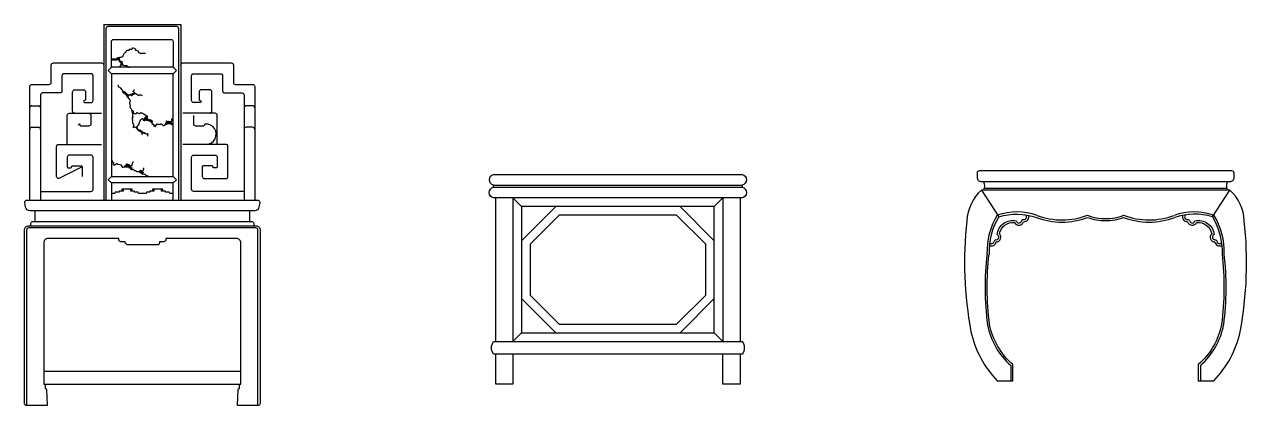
# Model space of a CAD drawing. Header units: inches. Extents: x 10 to 52.5, y 12.2 to 37.
# Drawn here: x 15.985 to 18.837, y 23.972 to 24.862 of the extents above; entities that cross this region are included whole.
import ezdxf

# ---------------------------------------------------------------- set-up
doc = ezdxf.new("R2010")
doc.units = ezdxf.units.IN
doc.header["$MEASUREMENT"] = 0
doc.layers.add('02', color=2, linetype='Continuous')
doc.layers.add('4', color=4, linetype='Continuous')

msp = doc.modelspace()

# ---------------------------------------------------------------- linework, layer by layer
at = {"layer": '02'}
for p, q in [((16.2029, 24.7847), (16.2145, 24.7873)), ((16.2064, 24.7855), (16.2109, 24.7864)), ((16.2091, 24.786), (16.2091, 24.7851)), ((16.2145, 24.7873), (16.2149, 24.7873)), ((16.2149, 24.7877), (16.2154, 24.7886)), ((16.2149, 24.7873), (16.2149, 24.7877)), ((16.2154, 24.7886), (16.2159, 24.7913)), ((16.2159, 24.7913), (16.2163, 24.7913)), ((16.2163, 24.7926), (16.2168, 24.7931)), ((16.2163, 24.7913), (16.2163, 24.7926)), ((16.2168, 24.7931), (16.2168, 24.7935)), ((16.2168, 24.7935), (16.2172, 24.7935)), ((16.2172, 24.7935), (16.2172, 24.7939)), ((16.2172, 24.7939), (16.2177, 24.7939)), ((16.2177, 24.7939), (16.2177, 24.7944)), ((16.2186, 24.7948), (16.219, 24.7953)), ((16.219, 24.7957), (16.2195, 24.7962)), ((16.219, 24.7953), (16.219, 24.7957)), ((16.2195, 24.7962), (16.2199, 24.7966)), ((16.2199, 24.7966), (16.2199, 24.797)), ((16.2208, 24.797), (16.2213, 24.7975)), ((16.2213, 24.7975), (16.2217, 24.7975)), ((16.2217, 24.7979), (16.2222, 24.7988)), ((16.2222, 24.7988), (16.2222, 24.8001)), ((16.2222, 24.8001), (16.2226, 24.8001)), ((16.2226, 24.8001), (16.2231, 24.8006)), ((16.2231, 24.8006), (16.224, 24.8015)), ((16.224, 24.8015), (16.2249, 24.8024)), ((16.2249, 24.8024), (16.2289, 24.8023)), ((16.2289, 24.8023), (16.2302, 24.8041)), ((16.2289, 24.8041), (16.2316, 24.8041)), ((16.2293, 24.8028), (16.2298, 24.8028)), ((16.2298, 24.8028), (16.2298, 24.8037)), ((16.2302, 24.8041), (16.2307, 24.8041)), ((16.2316, 24.8041), (16.2351, 24.8045)), ((16.2351, 24.8045), (16.236, 24.8054)), ((16.236, 24.8054), (16.2365, 24.8058)), ((16.2365, 24.8058), (16.2369, 24.8067)), ((16.2369, 24.8072), (16.2374, 24.8076)), ((16.2369, 24.8067), (16.2369, 24.8072)), ((16.2374, 24.8076), (16.2378, 24.8076)), ((16.2378, 24.8076), (16.2387, 24.8072)), ((16.2387, 24.8072), (16.2423, 24.8062)), ((16.2423, 24.8062), (16.2432, 24.8053)), ((16.2432, 24.8053), (16.2436, 24.8049)), ((16.2436, 24.8049), (16.2436, 24.8045)), ((16.2436, 24.8045), (16.2441, 24.804)), ((16.2436, 24.8013), (16.2436, 24.8018)), ((16.2436, 24.8018), (16.244, 24.8018)), ((16.2445, 24.8013), (16.2436, 24.8013)), ((16.244, 24.8018), (16.2467, 24.8013)), ((16.2441, 24.804), (16.2441, 24.8031)), ((16.2441, 24.8031), (16.2445, 24.8022)), ((16.2445, 24.8022), (16.2445, 24.8013)), ((16.2467, 24.8013), (16.2494, 24.8008)), ((16.2494, 24.8004), (16.2503, 24.8004)), ((16.2503, 24.8004), (16.2503, 24.7999)), ((16.2503, 24.7999), (16.2512, 24.7973)), ((16.2512, 24.7973), (16.252, 24.7964)), ((16.252, 24.7964), (16.2529, 24.7959)), ((16.2529, 24.7959), (16.2538, 24.7955)), ((16.2538, 24.7955), (16.2574, 24.795)), ((16.2574, 24.795), (16.2672, 24.7949)), ((16.1877, 24.7803), (16.1881, 24.7812)), ((16.1881, 24.7812), (16.189, 24.7817)), ((16.1886, 24.7803), (16.1895, 24.7803)), ((16.189, 24.7817), (16.1895, 24.7821)), ((16.1895, 24.7821), (16.1997, 24.782)), ((16.1895, 24.7803), (16.1903, 24.7799)), ((16.1903, 24.7799), (16.1912, 24.7794)), ((16.1912, 24.7794), (16.2002, 24.7793)), ((16.1997, 24.782), (16.2002, 24.7829)), ((16.2002, 24.7829), (16.2011, 24.7838)), ((16.2002, 24.7793), (16.2002, 24.782)), ((16.2002, 24.782), (16.2006, 24.782)), ((16.2006, 24.782), (16.2011, 24.7811)), ((16.2011, 24.7838), (16.202, 24.7842)), ((16.2011, 24.7811), (16.202, 24.7807)), ((16.202, 24.7842), (16.2029, 24.7847)), ((16.202, 24.7807), (16.2024, 24.7807)), ((16.2024, 24.7807), (16.2024, 24.7811)), ((16.2024, 24.7811), (16.2033, 24.7811)), ((16.2033, 24.7811), (16.2037, 24.7807)), ((16.2037, 24.7807), (16.2042, 24.7798)), ((16.2042, 24.7784), (16.2042, 24.7838)), ((16.2042, 24.7838), (16.2047, 24.7838)), ((16.2047, 24.7838), (16.2046, 24.7833)), ((16.2046, 24.7833), (16.2051, 24.7829)), ((16.2051, 24.7829), (16.2051, 24.7784)), ((16.2051, 24.7784), (16.2055, 24.778)), ((16.2064, 24.7842), (16.2055, 24.7838)), ((16.2055, 24.7838), (16.2055, 24.7784)), ((16.2055, 24.7784), (16.2082, 24.7775)), ((16.2055, 24.7775), (16.2059, 24.7775)), ((16.2059, 24.7775), (16.2059, 24.7757)), ((16.2059, 24.7757), (16.2064, 24.7757)), ((16.2091, 24.7851), (16.2064, 24.7842)), ((16.2064, 24.7757), (16.2073, 24.7753)), ((16.2073, 24.7753), (16.2077, 24.7753)), ((16.2077, 24.7753), (16.2077, 24.7748)), ((16.2077, 24.7748), (16.2086, 24.7739)), ((16.2135, 24.7672), (16.2081, 24.7673)), ((16.2081, 24.7673), (16.2081, 24.7622)), ((16.2082, 24.7775), (16.2108, 24.7766)), ((16.2086, 24.7739), (16.2095, 24.7735)), ((16.2095, 24.7735), (16.2095, 24.7713)), ((16.2095, 24.7713), (16.2099, 24.7713)), ((16.2099, 24.7713), (16.2099, 24.7708)), ((16.2099, 24.7708), (16.2104, 24.7708)), ((16.2104, 24.7708), (16.2113, 24.7704)), ((16.2108, 24.7766), (16.2113, 24.7757)), ((16.2113, 24.7757), (16.2117, 24.7753)), ((16.2113, 24.7704), (16.2117, 24.7703)), ((16.2117, 24.7753), (16.2117, 24.7735)), ((16.2117, 24.7735), (16.2122, 24.773)), ((16.2117, 24.7703), (16.2117, 24.7686)), ((16.2117, 24.7686), (16.2135, 24.7677)), ((16.2122, 24.773), (16.2126, 24.7721)), ((16.2126, 24.7721), (16.213, 24.7712)), ((16.213, 24.7712), (16.2139, 24.7685)), ((16.2135, 24.7677), (16.2135, 24.7672)), ((16.2139, 24.7685), (16.2148, 24.7677)), ((16.2148, 24.7677), (16.2157, 24.7672)), ((16.2157, 24.7672), (16.2161, 24.7672)), ((16.2161, 24.7672), (16.2188, 24.7667)), ((16.2188, 24.7667), (16.2242, 24.7667)), ((16.2246, 24.7654), (16.2246, 24.7649)), ((16.2246, 24.7649), (16.225, 24.7645)), ((16.225, 24.7645), (16.2255, 24.7645)), ((16.2255, 24.7645), (16.2255, 24.7636)), ((16.2259, 24.7636), (16.2268, 24.7631)), ((16.2268, 24.7631), (16.2273, 24.7631)), ((16.2273, 24.7631), (16.2277, 24.7627)), ((16.2277, 24.7627), (16.2302, 24.7622)), ((16.205, 24.7156), (16.2031, 24.7201)), ((16.2092, 24.7145), (16.205, 24.7156)), ((16.2134, 24.7088), (16.2092, 24.7145)), ((16.2134, 24.7088), (16.2138, 24.7066)), ((16.2138, 24.7066), (16.2136, 24.7056)), ((16.2136, 24.7056), (16.2141, 24.7047)), ((16.2141, 24.7047), (16.2142, 24.7041)), ((16.2142, 24.7041), (16.2226, 24.6982)), ((16.2145, 24.7061), (16.2152, 24.7056)), ((16.2152, 24.7056), (16.2162, 24.7054)), ((16.2162, 24.7054), (16.2172, 24.7053)), ((16.2172, 24.7053), (16.2245, 24.7001)), ((16.2245, 24.7001), (16.223, 24.6979)), ((16.2355, 24.6995), (16.2368, 24.7013)), ((16.2368, 24.7013), (16.2371, 24.7011)), ((16.2374, 24.7014), (16.2378, 24.7012)), ((16.2378, 24.7012), (16.2388, 24.701)), ((16.238, 24.7054), (16.2406, 24.709)), ((16.2424, 24.7023), (16.238, 24.7054)), ((16.2388, 24.701), (16.2391, 24.7008)), ((16.2391, 24.7008), (16.2401, 24.7022)), ((16.2397, 24.6993), (16.242, 24.7009)), ((16.2404, 24.7096), (16.2401, 24.7099)), ((16.2401, 24.7022), (16.2421, 24.7019)), ((16.2402, 24.7093), (16.2404, 24.7096)), ((16.2406, 24.709), (16.2402, 24.7093)), ((16.242, 24.7009), (16.2432, 24.7012)), ((16.2421, 24.7019), (16.2424, 24.7023)), ((16.2432, 24.7012), (16.2442, 24.701)), ((16.2442, 24.701), (16.2446, 24.7008)), ((16.2446, 24.7008), (16.247, 24.6996)), ((16.2226, 24.6982), (16.2225, 24.6972)), ((16.2225, 24.6972), (16.2227, 24.696)), ((16.2227, 24.696), (16.2231, 24.6951)), ((16.2233, 24.6977), (16.2242, 24.6982)), ((16.2236, 24.6942), (16.226, 24.6914)), ((16.2242, 24.6982), (16.2252, 24.698)), ((16.2283, 24.6986), (16.2252, 24.6942)), ((16.2252, 24.698), (16.2256, 24.6978)), ((16.2252, 24.6942), (16.2256, 24.6939)), ((16.2256, 24.6978), (16.2253, 24.6974)), ((16.2253, 24.6974), (16.226, 24.6969)), ((16.2256, 24.6939), (16.2259, 24.6943)), ((16.2259, 24.6943), (16.2265, 24.6944)), ((16.226, 24.6969), (16.2267, 24.697)), ((16.226, 24.6914), (16.2292, 24.6881)), ((16.2263, 24.6934), (16.2294, 24.6978)), ((16.2268, 24.6925), (16.2263, 24.6934)), ((16.2265, 24.6944), (16.229, 24.698)), ((16.2267, 24.697), (16.2275, 24.6975)), ((16.2285, 24.6903), (16.2268, 24.6925)), ((16.2275, 24.6975), (16.2283, 24.6986)), ((16.228, 24.6895), (16.2285, 24.6903)), ((16.2292, 24.6881), (16.2316, 24.6854)), ((16.2294, 24.6978), (16.2321, 24.697)), ((16.2297, 24.6981), (16.2299, 24.6985)), ((16.2301, 24.6793), (16.2298, 24.679)), ((16.2298, 24.679), (16.2302, 24.6787)), ((16.2299, 24.6985), (16.2303, 24.6983)), ((16.2299, 24.6783), (16.2303, 24.6781)), ((16.2307, 24.681), (16.23, 24.68)), ((16.23, 24.68), (16.2301, 24.6793)), ((16.2303, 24.6781), (16.23, 24.6777)), ((16.23, 24.6777), (16.2302, 24.6771)), ((16.2303, 24.6983), (16.2313, 24.6997)), ((16.2306, 24.6746), (16.2303, 24.6743)), ((16.2315, 24.6838), (16.2304, 24.6813)), ((16.2304, 24.6813), (16.2307, 24.681)), ((16.2306, 24.6762), (16.2304, 24.6759)), ((16.2304, 24.6759), (16.2305, 24.6752)), ((16.2305, 24.6768), (16.2306, 24.6762)), ((16.2305, 24.6752), (16.2306, 24.6746)), ((16.2311, 24.6737), (16.2312, 24.6731)), ((16.2313, 24.6725), (16.2311, 24.6715)), ((16.2312, 24.6731), (16.2315, 24.6729)), ((16.2313, 24.6997), (16.2317, 24.6995)), ((16.2315, 24.6729), (16.2313, 24.6725)), ((16.2317, 24.6847), (16.2315, 24.6838)), ((16.2316, 24.6854), (16.2319, 24.6851)), ((16.2317, 24.6995), (16.2327, 24.6993)), ((16.2319, 24.6851), (16.2317, 24.6847)), ((16.2321, 24.697), (16.2348, 24.6962)), ((16.2327, 24.6993), (16.233, 24.6991)), ((16.233, 24.6991), (16.2333, 24.6994)), ((16.2333, 24.6994), (16.2345, 24.6996)), ((16.2345, 24.6996), (16.2355, 24.6995)), ((16.2348, 24.6962), (16.2357, 24.6966)), ((16.2357, 24.6966), (16.2363, 24.6968)), ((16.2363, 24.6968), (16.2373, 24.6982)), ((16.2373, 24.6982), (16.238, 24.6983)), ((16.238, 24.6983), (16.2388, 24.6988)), ((16.2388, 24.6988), (16.2397, 24.6993)), ((16.247, 24.6996), (16.2514, 24.6965)), ((16.2514, 24.6965), (16.2519, 24.6972)), ((16.2519, 24.6972), (16.2525, 24.6973)), ((16.2525, 24.6973), (16.2528, 24.6977)), ((16.2528, 24.6977), (16.2534, 24.6978)), ((16.2534, 24.6978), (16.2538, 24.6976)), ((16.2538, 24.6976), (16.2543, 24.6983)), ((16.2543, 24.6983), (16.2547, 24.698)), ((16.2547, 24.698), (16.2556, 24.6979)), ((16.256, 24.6976), (16.2566, 24.6977)), ((16.2566, 24.6977), (16.2591, 24.6966)), ((16.2311, 24.6715), (16.2304, 24.6704)), ((16.2304, 24.6704), (16.2307, 24.6702)), ((16.2307, 24.6702), (16.2308, 24.6695)), ((16.2308, 24.6695), (16.2311, 24.6683)), ((16.2311, 24.6683), (16.2313, 24.6671)), ((16.2313, 24.6671), (16.2346, 24.6647)), ((16.2335, 24.6633), (16.2357, 24.6618)), ((16.235, 24.6639), (16.2345, 24.6631)), ((16.2345, 24.6631), (16.2364, 24.658)), ((16.2346, 24.6625), (16.235, 24.6623)), ((16.2352, 24.661), (16.2357, 24.6601)), ((16.2357, 24.6618), (16.2384, 24.6593)), ((16.2357, 24.6601), (16.2362, 24.6593)), ((16.2375, 24.6464), (16.2357, 24.6438)), ((16.2357, 24.6438), (16.2358, 24.6432)), ((16.2358, 24.6432), (16.2361, 24.6413)), ((16.2364, 24.658), (16.2362, 24.657)), ((16.2362, 24.657), (16.2363, 24.6564)), ((16.2367, 24.6562), (16.2362, 24.6554)), ((16.2362, 24.6554), (16.2379, 24.6532)), ((16.2363, 24.6564), (16.2367, 24.6562)), ((16.2372, 24.6498), (16.237, 24.6489)), ((16.237, 24.6489), (16.2371, 24.6482)), ((16.2379, 24.6532), (16.2371, 24.6505)), ((16.2371, 24.6505), (16.2372, 24.6498)), ((16.2371, 24.6482), (16.2376, 24.6474)), ((16.2376, 24.6474), (16.2374, 24.647)), ((16.2374, 24.647), (16.2375, 24.6464)), ((16.2386, 24.6565), (16.2383, 24.6561)), ((16.2383, 24.6561), (16.2384, 24.6555)), ((16.2384, 24.6593), (16.2386, 24.6581)), ((16.2384, 24.6555), (16.2388, 24.6552)), ((16.2386, 24.6581), (16.2387, 24.6575)), ((16.2387, 24.6575), (16.2386, 24.6565)), ((16.2388, 24.6552), (16.2398, 24.6551)), ((16.2398, 24.6551), (16.2432, 24.6538)), ((16.2432, 24.6538), (16.2445, 24.654)), ((16.2445, 24.654), (16.2451, 24.6541)), ((16.2453, 24.6545), (16.246, 24.6546)), ((16.246, 24.6546), (16.2465, 24.6553)), ((16.2465, 24.6553), (16.2473, 24.6558)), ((16.2471, 24.657), (16.2469, 24.6567)), ((16.2469, 24.6567), (16.2472, 24.6564)), ((16.2479, 24.6565), (16.2471, 24.657)), ((16.2472, 24.6564), (16.2497, 24.6552)), ((16.2473, 24.6558), (16.2479, 24.6565)), ((16.2497, 24.6552), (16.2521, 24.6541)), ((16.2521, 24.6541), (16.2524, 24.6544)), ((16.2524, 24.6544), (16.2531, 24.6539)), ((16.2531, 24.6539), (16.2534, 24.6543)), ((16.2534, 24.6543), (16.2556, 24.6559)), ((16.2556, 24.6559), (16.2569, 24.6562)), ((16.2569, 24.6562), (16.2579, 24.656)), ((16.2579, 24.656), (16.2589, 24.6559)), ((16.2607, 24.6437), (16.2583, 24.641)), ((16.2589, 24.6559), (16.262, 24.6542)), ((16.261, 24.6434), (16.2607, 24.6437)), ((16.2608, 24.6431), (16.261, 24.6434)), ((16.2612, 24.6428), (16.2608, 24.6431)), ((16.262, 24.6542), (16.2701, 24.6485)), ((16.2675, 24.6465), (16.2637, 24.641)), ((16.2653, 24.6394), (16.2717, 24.6485)), ((16.2695, 24.6484), (16.2654, 24.6426)), ((16.2654, 24.6426), (16.267, 24.6458)), ((16.2662, 24.6431), (16.2679, 24.6462)), ((16.2717, 24.6485), (16.2663, 24.6408)), ((16.267, 24.6458), (16.2675, 24.6465)), ((16.2679, 24.6462), (16.2695, 24.6484)), ((16.2696, 24.644), (16.2683, 24.6405)), ((16.2686, 24.6425), (16.2714, 24.6465)), ((16.2714, 24.6465), (16.2696, 24.644)), ((16.2701, 24.6485), (16.2706, 24.6493)), ((16.2706, 24.6493), (16.2703, 24.6489)), ((16.2703, 24.6489), (16.2708, 24.648)), ((16.2707, 24.647), (16.2705, 24.6461)), ((16.2705, 24.6461), (16.2707, 24.6448)), ((16.2708, 24.6442), (16.2706, 24.6438)), ((16.2706, 24.6438), (16.2709, 24.6436)), ((16.2709, 24.6474), (16.2707, 24.647)), ((16.2707, 24.6448), (16.2708, 24.6442)), ((16.2708, 24.648), (16.2709, 24.6474)), ((16.2709, 24.6436), (16.2711, 24.643)), ((16.2361, 24.6413), (16.2362, 24.6407)), ((16.2362, 24.6407), (16.2367, 24.6398)), ((16.2367, 24.6398), (16.2364, 24.6395)), ((16.2364, 24.6395), (16.2368, 24.6392)), ((16.2369, 24.637), (16.2364, 24.6363)), ((16.2364, 24.6363), (16.2366, 24.635)), ((16.2367, 24.6382), (16.2365, 24.6372)), ((16.2365, 24.6372), (16.2369, 24.637)), ((16.2366, 24.635), (16.2368, 24.6338)), ((16.2368, 24.6392), (16.2367, 24.6382)), ((16.2368, 24.6338), (16.2369, 24.6331)), ((16.2369, 24.6331), (16.237, 24.6325)), ((16.237, 24.6325), (16.2372, 24.6313)), ((16.2372, 24.6313), (16.2389, 24.629)), ((16.2386, 24.6216), (16.2384, 24.6212)), ((16.2384, 24.6212), (16.2387, 24.621)), ((16.239, 24.6229), (16.2385, 24.6222)), ((16.2385, 24.6222), (16.2386, 24.6216)), ((16.2389, 24.6236), (16.2387, 24.6232)), ((16.2387, 24.6232), (16.239, 24.6229)), ((16.2389, 24.629), (16.2391, 24.6278)), ((16.2391, 24.6246), (16.2389, 24.6236)), ((16.2391, 24.6262), (16.239, 24.6252)), ((16.239, 24.6252), (16.2391, 24.6246)), ((16.2391, 24.6278), (16.2392, 24.6271)), ((16.2394, 24.6265), (16.2391, 24.6262)), ((16.2392, 24.6271), (16.2394, 24.6265)), ((16.2392, 24.6239), (16.2395, 24.6237)), ((16.2395, 24.6237), (16.2405, 24.6235)), ((16.2405, 24.6235), (16.2432, 24.6227)), ((16.2432, 24.6227), (16.2454, 24.6212)), ((16.2454, 24.6212), (16.2455, 24.6206)), ((16.2455, 24.6206), (16.2475, 24.6187)), ((16.248, 24.6248), (16.2462, 24.6223)), ((16.2462, 24.6223), (16.2484, 24.6207)), ((16.2476, 24.618), (16.2473, 24.6177)), ((16.2473, 24.6177), (16.2488, 24.6166)), ((16.2475, 24.6187), (16.2476, 24.618)), ((16.2499, 24.6268), (16.248, 24.6248)), ((16.2485, 24.6201), (16.248, 24.6194)), ((16.2484, 24.6207), (16.2481, 24.6204)), ((16.2481, 24.6204), (16.2485, 24.6201)), ((16.2481, 24.6188), (16.2485, 24.6185)), ((16.2485, 24.6185), (16.2486, 24.6179)), ((16.2486, 24.6179), (16.2493, 24.6174)), ((16.2488, 24.6166), (16.2493, 24.6158)), ((16.2493, 24.6174), (16.2498, 24.6165)), ((16.2493, 24.6158), (16.2514, 24.6142)), ((16.2498, 24.6165), (16.2509, 24.6157)), ((16.2514, 24.629), (16.2499, 24.6268)), ((16.2509, 24.6157), (16.2511, 24.6161)), ((16.2511, 24.6161), (16.2521, 24.6159)), ((16.2526, 24.6314), (16.2514, 24.629)), ((16.2521, 24.6159), (16.2546, 24.6148)), ((16.2528, 24.634), (16.2523, 24.6333)), ((16.2523, 24.6333), (16.2524, 24.6326)), ((16.2524, 24.6326), (16.2526, 24.6314)), ((16.2543, 24.6362), (16.2528, 24.634)), ((16.2531, 24.6337), (16.2528, 24.634)), ((16.2534, 24.6139), (16.2547, 24.6158)), ((16.2555, 24.6386), (16.2542, 24.6368)), ((16.2542, 24.6368), (16.2543, 24.6362)), ((16.2547, 24.6158), (16.2544, 24.6154)), ((16.2546, 24.6148), (16.2586, 24.612)), ((16.2564, 24.6391), (16.2555, 24.6386)), ((16.2583, 24.641), (16.2564, 24.6391)), ((16.2613, 24.6422), (16.2612, 24.6428)), ((16.2617, 24.6413), (16.2613, 24.6422)), ((16.2622, 24.6404), (16.2617, 24.6413)), ((16.263, 24.6377), (16.2619, 24.6385)), ((16.2619, 24.6385), (16.2623, 24.6382)), ((16.2627, 24.6396), (16.2622, 24.6404)), ((16.2623, 24.6382), (16.2628, 24.6389)), ((16.2628, 24.6389), (16.2627, 24.6396)), ((16.264, 24.6376), (16.263, 24.6377)), ((16.2639, 24.6398), (16.2634, 24.6391)), ((16.2637, 24.641), (16.2639, 24.6398)), ((16.2638, 24.6388), (16.2643, 24.6395)), ((16.265, 24.6374), (16.264, 24.6376)), ((16.2642, 24.6402), (16.2647, 24.6409)), ((16.2643, 24.6395), (16.2642, 24.6402)), ((16.2647, 24.6409), (16.2648, 24.6419)), ((16.2648, 24.6419), (16.2654, 24.6426)), ((16.2651, 24.6406), (16.2648, 24.6403)), ((16.2648, 24.6403), (16.2652, 24.64)), ((16.2652, 24.64), (16.2649, 24.6396)), ((16.2649, 24.6396), (16.2653, 24.6394)), ((16.2653, 24.6372), (16.265, 24.6374)), ((16.2654, 24.6426), (16.2652, 24.6416)), ((16.2664, 24.6386), (16.2653, 24.6372)), ((16.2663, 24.6408), (16.2664, 24.6402)), ((16.2673, 24.6391), (16.2664, 24.6386)), ((16.2667, 24.6406), (16.2686, 24.6425)), ((16.2678, 24.6398), (16.2673, 24.6391)), ((16.2705, 24.639), (16.2678, 24.6398)), ((16.2684, 24.6399), (16.2681, 24.6396)), ((16.2681, 24.6396), (16.2685, 24.6393)), ((16.2683, 24.6405), (16.2684, 24.6399)), ((16.2685, 24.6393), (16.27, 24.6415)), ((16.2704, 24.6412), (16.2686, 24.6387)), ((16.2686, 24.6387), (16.2693, 24.6382)), ((16.2693, 24.6382), (16.2711, 24.6407)), ((16.27, 24.6415), (16.2704, 24.6412)), ((16.2746, 24.6372), (16.2705, 24.639)), ((16.2705, 24.639), (16.2708, 24.6388)), ((16.2709, 24.6404), (16.2707, 24.6394)), ((16.2711, 24.6407), (16.2709, 24.6404)), ((16.2711, 24.6391), (16.272, 24.6396)), ((16.2712, 24.6423), (16.2785, 24.6372)), ((16.272, 24.6396), (16.2727, 24.6407)), ((16.2727, 24.6407), (16.2731, 24.6404)), ((16.2728, 24.6401), (16.2727, 24.6391)), ((16.2727, 24.6391), (16.2728, 24.6385)), ((16.2731, 24.6404), (16.2728, 24.6401)), ((16.2731, 24.6388), (16.2737, 24.6389)), ((16.274, 24.6387), (16.2735, 24.6379)), ((16.2735, 24.6379), (16.2739, 24.6377)), ((16.2737, 24.6389), (16.274, 24.6387)), ((16.2739, 24.6377), (16.2742, 24.6381)), ((16.2742, 24.6381), (16.2748, 24.6382)), ((16.2781, 24.6359), (16.2746, 24.6372)), ((16.2748, 24.6382), (16.2767, 24.6401)), ((16.2767, 24.6401), (16.2773, 24.6402)), ((16.2773, 24.6402), (16.2777, 24.6399)), ((16.2778, 24.6393), (16.2773, 24.6386)), ((16.2776, 24.6383), (16.2779, 24.6387)), ((16.2777, 24.6399), (16.2778, 24.6393)), ((16.2779, 24.6387), (16.2786, 24.6382)), ((16.2786, 24.6382), (16.2781, 24.6375)), ((16.2781, 24.6375), (16.2785, 24.6372)), ((16.2817, 24.6333), (16.2781, 24.6359)), ((16.2785, 24.6372), (16.2792, 24.6383)), ((16.2785, 24.6372), (16.279, 24.6379)), ((16.2789, 24.6363), (16.2787, 24.636)), ((16.2787, 24.636), (16.2793, 24.6361)), ((16.2791, 24.6373), (16.2789, 24.6363)), ((16.279, 24.6379), (16.2802, 24.6382)), ((16.2796, 24.638), (16.2791, 24.6373)), ((16.2792, 24.6383), (16.2796, 24.638)), ((16.2793, 24.6361), (16.2801, 24.6372)), ((16.2797, 24.6358), (16.2799, 24.6362)), ((16.2799, 24.6362), (16.2808, 24.6367)), ((16.2802, 24.6382), (16.2805, 24.6385)), ((16.2812, 24.6364), (16.2804, 24.6353)), ((16.2804, 24.6353), (16.2805, 24.6347)), ((16.2805, 24.6385), (16.2811, 24.6386)), ((16.2811, 24.6386), (16.2818, 24.6381)), ((16.2818, 24.6381), (16.282, 24.6369)), ((16.2826, 24.6354), (16.2818, 24.6327)), ((16.2818, 24.6327), (16.2822, 24.6308)), ((16.282, 24.6369), (16.2825, 24.636)), ((16.2822, 24.6308), (16.2823, 24.6302)), ((16.2823, 24.6302), (16.2834, 24.6294)), ((16.2825, 24.636), (16.2829, 24.6357)), ((16.2829, 24.6357), (16.2826, 24.6354)), ((16.2834, 24.6294), (16.2836, 24.6298)), ((16.2836, 24.6298), (16.2843, 24.6293)), ((16.2843, 24.6293), (16.2853, 24.6291)), ((16.2853, 24.6291), (16.286, 24.6292)), ((16.286, 24.6292), (16.2867, 24.6287)), ((16.2868, 24.6281), (16.2863, 24.6274)), ((16.2863, 24.6274), (16.2866, 24.6271)), ((16.2867, 24.6287), (16.2864, 24.6284)), ((16.2864, 24.6284), (16.2868, 24.6281)), ((16.2866, 24.6271), (16.2864, 24.6267)), ((16.2864, 24.6267), (16.2866, 24.6255)), ((16.2866, 24.6255), (16.287, 24.6252)), ((16.287, 24.6252), (16.2867, 24.6249)), ((16.2867, 24.6249), (16.2874, 24.6244)), ((16.2877, 24.6247), (16.2895, 24.6235)), ((16.2895, 24.6235), (16.2936, 24.6293)), ((16.2936, 24.6293), (16.2945, 24.6298)), ((16.2945, 24.6298), (16.297, 24.6286)), ((16.297, 24.6286), (16.2972, 24.629)), ((16.2972, 24.629), (16.2978, 24.6291)), ((16.2978, 24.6291), (16.3016, 24.6297)), ((16.3016, 24.6297), (16.3025, 24.6296)), ((16.3025, 24.6296), (16.3028, 24.6299)), ((16.3028, 24.6299), (16.3034, 24.63)), ((16.3034, 24.63), (16.3104, 24.6252)), ((16.3104, 24.6252), (16.3111, 24.6263)), ((16.3111, 24.6263), (16.313, 24.6282)), ((16.313, 24.6282), (16.3139, 24.6287)), ((16.3136, 24.6305), (16.3154, 24.6331)), ((16.3139, 24.6303), (16.3136, 24.6305)), ((16.3139, 24.6287), (16.3145, 24.6288)), ((16.3145, 24.6288), (16.3188, 24.6302)), ((16.3154, 24.6331), (16.3176, 24.6348)), ((16.3161, 24.6364), (16.3163, 24.6368)), ((16.3162, 24.6358), (16.3161, 24.6364)), ((16.3165, 24.6339), (16.3161, 24.6342)), ((16.3161, 24.6342), (16.3187, 24.6324)), ((16.3188, 24.6334), (16.3162, 24.6358)), ((16.3163, 24.6368), (16.3196, 24.6345)), ((16.3175, 24.6322), (16.317, 24.6331)), ((16.3177, 24.6309), (16.3175, 24.6322)), ((16.3176, 24.6348), (16.3199, 24.6364)), ((16.3184, 24.6343), (16.3186, 24.6346)), ((16.3185, 24.6336), (16.3184, 24.6343)), ((16.319, 24.6328), (16.3185, 24.6336)), ((16.3186, 24.6346), (16.3194, 24.6341)), ((16.3214, 24.6316), (16.3188, 24.6334)), ((16.3188, 24.6318), (16.3191, 24.6321)), ((16.3188, 24.6302), (16.3237, 24.631)), ((16.3191, 24.6321), (16.319, 24.6328)), ((16.3194, 24.6341), (16.3195, 24.6335)), ((16.3195, 24.6335), (16.3202, 24.633)), ((16.3196, 24.6345), (16.3223, 24.6321)), ((16.3199, 24.6364), (16.3212, 24.6367)), ((16.3202, 24.633), (16.3207, 24.6321)), ((16.3207, 24.6321), (16.3214, 24.6316)), ((16.3212, 24.6367), (16.3246, 24.6353)), ((16.3218, 24.6345), (16.3221, 24.6349)), ((16.3222, 24.6343), (16.3218, 24.6345)), ((16.3221, 24.6349), (16.3232, 24.6341)), ((16.3224, 24.633), (16.3222, 24.6343)), ((16.3223, 24.6321), (16.3224, 24.633)), ((16.3226, 24.6318), (16.3223, 24.6321)), ((16.3232, 24.6341), (16.3251, 24.6322)), ((16.3237, 24.631), (16.3272, 24.6297)), ((16.3246, 24.6353), (16.3273, 24.6345)), ((16.3248, 24.6341), (16.3281, 24.6318)), ((16.3251, 24.6322), (16.3256, 24.6314)), ((16.3254, 24.6326), (16.3252, 24.6338)), ((16.3255, 24.632), (16.3254, 24.6326)), ((16.3259, 24.6317), (16.3255, 24.632)), ((16.3256, 24.6314), (16.3259, 24.6317)), ((16.3272, 24.6297), (16.3283, 24.6289)), ((16.3273, 24.6345), (16.3296, 24.6378)), ((16.3281, 24.6318), (16.3308, 24.6294)), ((16.3283, 24.6289), (16.3307, 24.6278)), ((16.3289, 24.6399), (16.3285, 24.6402)), ((16.3286, 24.6418), (16.3288, 24.6422)), ((16.3288, 24.6406), (16.3287, 24.6412)), ((16.329, 24.6393), (16.3289, 24.6399)), ((16.3291, 24.6387), (16.329, 24.6393)), ((16.3296, 24.6378), (16.3291, 24.6387)), ((16.3304, 24.6312), (16.3306, 24.6322)), ((16.3306, 24.63), (16.3304, 24.6312)), ((16.3305, 24.629), (16.3308, 24.6294)), ((16.3306, 24.6322), (16.3313, 24.6317)), ((16.3307, 24.6278), (16.331, 24.6281)), ((16.331, 24.6281), (16.3316, 24.6282)), ((16.3313, 24.6317), (16.3311, 24.6314)), ((16.3311, 24.6314), (16.3317, 24.6309)), ((16.3316, 24.6282), (16.3317, 24.6283)), ((16.2514, 24.6142), (16.2521, 24.6143)), ((16.2521, 24.6143), (16.2528, 24.6138)), ((16.2534, 24.6139), (16.2556, 24.6124)), ((16.2541, 24.6134), (16.2543, 24.6128)), ((16.2543, 24.6144), (16.2544, 24.6138)), ((16.2543, 24.6128), (16.2545, 24.6132)), ((16.2545, 24.6132), (16.2551, 24.6133)), ((16.2551, 24.6133), (16.2556, 24.614)), ((16.2561, 24.6131), (16.2557, 24.6118)), ((16.256, 24.6138), (16.2561, 24.6131)), ((16.256, 24.6121), (16.2563, 24.6119)), ((16.2563, 24.6119), (16.2566, 24.6123)), ((16.2564, 24.6113), (16.2569, 24.6104)), ((16.2566, 24.6123), (16.2575, 24.6127)), ((16.2577, 24.6115), (16.2574, 24.6111)), ((16.2575, 24.6127), (16.258, 24.6135)), ((16.2576, 24.6121), (16.2577, 24.6115)), ((16.2578, 24.6109), (16.2586, 24.612)), ((16.2578, 24.6093), (16.2579, 24.6086)), ((16.2579, 24.6086), (16.258, 24.608)), ((16.258, 24.6135), (16.2583, 24.6132)), ((16.2583, 24.6116), (16.2582, 24.6106)), ((16.2586, 24.612), (16.2583, 24.6116)), ((16.2583, 24.6078), (16.2585, 24.6071)), ((16.2585, 24.6103), (16.2598, 24.6106)), ((16.2585, 24.6071), (16.2588, 24.6069)), ((16.2586, 24.612), (16.2625, 24.6098)), ((16.2588, 24.6069), (16.2586, 24.6065)), ((16.2586, 24.6065), (16.2604, 24.6052)), ((16.26, 24.6093), (16.2595, 24.6086)), ((16.2595, 24.6086), (16.2598, 24.6083)), ((16.2598, 24.6083), (16.2604, 24.6091)), ((16.26, 24.6109), (16.2604, 24.6107)), ((16.2601, 24.6103), (16.26, 24.6093)), ((16.2604, 24.6091), (16.2612, 24.6095)), ((16.2621, 24.61), (16.2608, 24.6082)), ((16.2612, 24.6095), (16.2617, 24.6103)), ((16.2612, 24.6079), (16.2631, 24.6099)), ((16.2617, 24.6103), (16.2621, 24.61)), ((16.2625, 24.6098), (16.2631, 24.6099)), ((16.2631, 24.6099), (16.2643, 24.6101)), ((16.2631, 24.6099), (16.2637, 24.61)), ((16.265, 24.6102), (16.2637, 24.6084)), ((16.2637, 24.61), (16.2688, 24.6064)), ((16.2637, 24.6084), (16.264, 24.6081)), ((16.264, 24.6081), (16.2649, 24.6086)), ((16.2643, 24.6101), (16.265, 24.6102)), ((16.2649, 24.6086), (16.2654, 24.6093)), ((16.2654, 24.6093), (16.2661, 24.6094)), ((16.2664, 24.6092), (16.2659, 24.6084)), ((16.2659, 24.6084), (16.266, 24.6078)), ((16.2661, 24.6094), (16.2664, 24.6092)), ((16.2688, 24.6064), (16.2695, 24.6065)), ((16.2695, 24.6065), (16.2707, 24.6067)), ((16.2707, 24.6067), (16.2716, 24.6072)), ((16.2716, 24.6072), (16.2727, 24.6064)), ((16.272, 24.6031), (16.2718, 24.6021)), ((16.2718, 24.6021), (16.2722, 24.6019)), ((16.2728, 24.6058), (16.272, 24.6031)), ((16.2722, 24.6019), (16.2723, 24.6014)), ((16.2727, 24.6064), (16.2728, 24.6058)), ((16.1893, 24.5428), (16.1892, 24.5421)), ((16.1892, 24.5421), (16.19, 24.541)), ((16.1897, 24.5446), (16.1893, 24.5428)), ((16.19, 24.541), (16.1904, 24.5413)), ((16.1904, 24.5413), (16.1909, 24.5406)), ((16.1909, 24.5406), (16.1918, 24.5401)), ((16.192, 24.5359), (16.1916, 24.5356)), ((16.1916, 24.5356), (16.1921, 24.5349)), ((16.1919, 24.5375), (16.1917, 24.5363)), ((16.1917, 24.5363), (16.192, 24.5359)), ((16.1918, 24.5401), (16.1924, 24.54)), ((16.1928, 24.5386), (16.1921, 24.5381)), ((16.1921, 24.5381), (16.1923, 24.5378)), ((16.1921, 24.5349), (16.1925, 24.5352)), ((16.1924, 24.54), (16.1929, 24.5393)), ((16.1929, 24.5393), (16.1925, 24.539)), ((16.1925, 24.539), (16.1928, 24.5386)), ((16.1925, 24.5352), (16.1938, 24.5333)), ((16.1938, 24.5333), (16.1996, 24.5374)), ((16.1996, 24.5374), (16.2006, 24.5376)), ((16.2006, 24.5376), (16.2025, 24.5356)), ((16.2025, 24.5356), (16.2029, 24.5359)), ((16.2029, 24.5359), (16.2035, 24.5358)), ((16.2035, 24.5358), (16.2072, 24.5351)), ((16.2072, 24.5351), (16.2081, 24.5347)), ((16.2081, 24.5347), (16.2085, 24.5349)), ((16.2085, 24.5349), (16.2091, 24.5348)), ((16.2091, 24.5348), (16.2139, 24.5279)), ((16.215, 24.5286), (16.2175, 24.5298)), ((16.2175, 24.5298), (16.2185, 24.5299)), ((16.2185, 24.5299), (16.2191, 24.5298)), ((16.2188, 24.5318), (16.2214, 24.5336)), ((16.2191, 24.5314), (16.2188, 24.5318)), ((16.2191, 24.5298), (16.2236, 24.5297)), ((16.2214, 24.5336), (16.2241, 24.5344)), ((16.2227, 24.534), (16.2225, 24.5344)), ((16.2225, 24.5344), (16.2242, 24.5318)), ((16.2229, 24.533), (16.2227, 24.534)), ((16.2229, 24.5298), (16.2227, 24.5302)), ((16.2228, 24.5308), (16.223, 24.532)), ((16.223, 24.532), (16.2229, 24.533)), ((16.223, 24.5359), (16.2231, 24.5365)), ((16.2247, 24.5327), (16.223, 24.5359)), ((16.2231, 24.5365), (16.2235, 24.5367)), ((16.2235, 24.5367), (16.2258, 24.5335)), ((16.2236, 24.5297), (16.2285, 24.5288)), ((16.2241, 24.5344), (16.2268, 24.5352)), ((16.2245, 24.5331), (16.2246, 24.5337)), ((16.2245, 24.5314), (16.2246, 24.5321)), ((16.2246, 24.5337), (16.2249, 24.5339)), ((16.2265, 24.5301), (16.2247, 24.5327)), ((16.2249, 24.5339), (16.2255, 24.5332)), ((16.2255, 24.5332), (16.2253, 24.5326)), ((16.2253, 24.5326), (16.2259, 24.5318)), ((16.2258, 24.5335), (16.2275, 24.5303)), ((16.2259, 24.5318), (16.226, 24.5309)), ((16.2268, 24.5352), (16.228, 24.535)), ((16.2275, 24.5303), (16.228, 24.5312)), ((16.2278, 24.5299), (16.2275, 24.5303)), ((16.2279, 24.5328), (16.2283, 24.533)), ((16.2282, 24.5324), (16.2279, 24.5328)), ((16.228, 24.535), (16.2308, 24.5326)), ((16.228, 24.5312), (16.2282, 24.5324)), ((16.2283, 24.533), (16.2291, 24.5319)), ((16.2291, 24.5319), (16.2302, 24.5295)), ((16.2302, 24.5295), (16.2304, 24.5285)), ((16.2305, 24.5291), (16.2306, 24.5297)), ((16.2308, 24.5287), (16.2305, 24.5291)), ((16.2308, 24.531), (16.2306, 24.5313)), ((16.2306, 24.5313), (16.2329, 24.5281)), ((16.2306, 24.5297), (16.2308, 24.531)), ((16.2308, 24.5326), (16.2331, 24.5309)), ((16.2331, 24.5309), (16.2363, 24.5332)), ((16.2362, 24.5358), (16.2365, 24.5361)), ((16.2364, 24.5354), (16.2362, 24.5358)), ((16.2362, 24.5342), (16.2363, 24.5348)), ((16.2363, 24.5332), (16.2362, 24.5342)), ((16.2363, 24.5348), (16.2364, 24.5354)), ((16.2365, 24.5361), (16.2366, 24.5367)), ((16.2367, 24.5373), (16.2371, 24.5376)), ((16.2371, 24.5376), (16.2373, 24.5388)), ((16.2373, 24.5404), (16.2384, 24.5412)), ((16.2375, 24.54), (16.2373, 24.5404)), ((16.2373, 24.5388), (16.2375, 24.54)), ((16.2384, 24.5412), (16.239, 24.5411)), ((16.2394, 24.5413), (16.2391, 24.5417)), ((16.2139, 24.5279), (16.215, 24.5286)), ((16.2285, 24.5288), (16.2313, 24.5264)), ((16.2304, 24.5285), (16.2308, 24.5287)), ((16.2313, 24.5264), (16.2321, 24.5253)), ((16.2321, 24.5253), (16.234, 24.5234)), ((16.2329, 24.5281), (16.2346, 24.5249)), ((16.234, 24.5234), (16.2343, 24.5236)), ((16.2343, 24.5236), (16.235, 24.5235)), ((16.2346, 24.5249), (16.2347, 24.5255)), ((16.2347, 24.5255), (16.2349, 24.5267)), ((16.2349, 24.5267), (16.2354, 24.5276)), ((16.235, 24.5235), (16.2359, 24.5237)), ((16.2354, 24.5276), (16.2359, 24.5269)), ((16.2359, 24.5269), (16.2355, 24.5266)), ((16.2355, 24.5266), (16.236, 24.5259)), ((16.2359, 24.5237), (16.2369, 24.5238)), ((16.2369, 24.5238), (16.2379, 24.524)), ((16.2379, 24.524), (16.2392, 24.5237)), ((16.2392, 24.5237), (16.2419, 24.5213)), ((16.2419, 24.5213), (16.2428, 24.5209)), ((16.2428, 24.5209), (16.2434, 24.5207)), ((16.2434, 24.5207), (16.2438, 24.521)), ((16.2438, 24.521), (16.2461, 24.5193)), ((16.2461, 24.5193), (16.2473, 24.5191)), ((16.2473, 24.5191), (16.2482, 24.5186)), ((16.2482, 24.5186), (16.2492, 24.5188)), ((16.2492, 24.5188), (16.2511, 24.5174)), ((16.2499, 24.5185), (16.2549, 24.5176)), ((16.2523, 24.5197), (16.2528, 24.5189)), ((16.2538, 24.5191), (16.2543, 24.5199)), ((16.2541, 24.5187), (16.2538, 24.5191)), ((16.2543, 24.5216), (16.2546, 24.5218)), ((16.2545, 24.5212), (16.2543, 24.5216)), ((16.2543, 24.5199), (16.2545, 24.5212)), ((16.2546, 24.5218), (16.2554, 24.5207)), ((16.2549, 24.5176), (16.2576, 24.5152)), ((16.2554, 24.5207), (16.2566, 24.5183)), ((16.2566, 24.5183), (16.2567, 24.5173)), ((16.2567, 24.5173), (16.2571, 24.5175)), ((16.2568, 24.5179), (16.2569, 24.5185)), ((16.2571, 24.5175), (16.2568, 24.5179)), ((16.2569, 24.5201), (16.2592, 24.5168)), ((16.2572, 24.5198), (16.2569, 24.5201)), ((16.2569, 24.5185), (16.2572, 24.5198)), ((16.2571, 24.5214), (16.2594, 24.5197)), ((16.2576, 24.5152), (16.2584, 24.5141)), ((16.2584, 24.5141), (16.2603, 24.5122)), ((16.2592, 24.5168), (16.2609, 24.5137)), ((16.2594, 24.5197), (16.2627, 24.522)), ((16.2603, 24.5122), (16.2607, 24.5124)), ((16.2609, 24.5137), (16.2605, 24.5134)), ((16.2607, 24.5124), (16.2613, 24.5123)), ((16.2609, 24.5137), (16.261, 24.5143)), ((16.261, 24.5143), (16.2612, 24.5155)), ((16.2612, 24.5155), (16.2617, 24.5164)), ((16.2617, 24.5164), (16.2622, 24.5157)), ((16.2622, 24.5157), (16.2618, 24.5154)), ((16.2618, 24.5154), (16.2623, 24.5147)), ((16.2623, 24.5125), (16.2633, 24.5126)), ((16.2625, 24.5246), (16.2628, 24.5248)), ((16.2627, 24.5242), (16.2625, 24.5246)), ((16.2625, 24.523), (16.2626, 24.5236)), ((16.2627, 24.522), (16.2625, 24.523)), ((16.2626, 24.5236), (16.2627, 24.5242)), ((16.2628, 24.5248), (16.263, 24.5255)), ((16.2631, 24.5261), (16.2634, 24.5263)), ((16.2633, 24.5126), (16.2642, 24.5127)), ((16.2634, 24.5263), (16.2636, 24.5276)), ((16.2642, 24.5127), (16.2655, 24.5125)), ((16.2655, 24.5125), (16.2683, 24.5101)), ((16.2683, 24.5101), (16.2691, 24.5096)), ((16.2691, 24.5096), (16.2698, 24.5095)), ((16.2698, 24.5095), (16.2701, 24.5098)), ((16.2701, 24.5098), (16.2724, 24.5081)), ((16.2724, 24.5081), (16.2736, 24.5079)), ((16.2736, 24.5079), (16.2745, 24.5074)), ((16.2745, 24.5074), (16.2755, 24.5076)), ((16.2755, 24.5076), (16.276, 24.5072)), ((18.2247, 24.4802), (18.791, 24.4802)), ((17.1447, 24.4371), (17.1247, 24.4571)), ((17.5947, 24.4371), (17.6147, 24.4571)), ((17.1447, 24.1421), (17.1247, 24.1221)), ((17.5947, 24.1421), (17.6147, 24.1221)), ((18.2865, 24.0658), (18.2865, 24.0302)), ((18.7292, 24.0658), (18.7292, 24.0302))]:
    msp.add_line(p, q, dxfattribs=at)
for points in [[(16.3447, 24.4522), (16.3447, 24.8522, 0.414214), (16.3397, 24.8572), (16.1797, 24.8572, 0.414214), (16.1747, 24.8522), (16.1747, 24.4522)], [(18.2373, 24.352, 0.608031), (18.2477, 24.3552, -0.35934), (18.2526, 24.3594, 0.828872), (18.2547, 24.3714, -0.446058), (18.2994, 24.4039, 0.817383), (18.3115, 24.403, -0.35934), (18.3168, 24.4066, 0.771754), (18.3208, 24.4178)], [(18.7573, 24.4128, 0.162549), (18.6692, 24.4114)], [(18.6949, 24.4178, 0.771754), (18.6989, 24.4066, -0.35934), (18.7042, 24.403, 0.817383), (18.7163, 24.4039, -0.446058), (18.761, 24.3714, 0.828872), (18.7631, 24.3594, -0.35934), (18.768, 24.3552, 0.608031), (18.7784, 24.352, 0.102876)], [(16.5297, 23.9722), (16.5297, 24.3822, 0.414214), (16.5247, 24.3872), (15.9947, 24.3872, 0.414214), (15.9897, 24.3822), (15.9897, 23.9722)], [(18.2584, 24.4128, 0.144706), (18.2361, 24.326)]]:
    msp.add_lwpolyline(points, format="xyb", dxfattribs=at)
for centre, radius, start, end in [((18.3941, 24.3316), 0.1631, 148.4467, 182.0461), ((18.3004, 24.2802), 0.1441, 70.6483, 108.332), ((18.4064, 24.5724), 0.1667, 249.5734, 290.9095), ((18.506, 24.5177), 0.1088, 248.3903, 270.9324), ((18.5097, 24.5177), 0.1088, 269.0676, 291.6097), ((18.6093, 24.5724), 0.1667, 249.0905, 290.4266), ((18.7153, 24.2802), 0.1441, 71.668, 109.3517), ((18.6216, 24.3316), 0.1631, 357.9539, 31.5533), ((18.8974, 24.2482), 0.6708, 173.2929, 187.4707), ((18.1184, 24.2482), 0.6708, 352.5293, 6.7071), ((18.3996, 24.1933), 0.1705, 191.037, 228.4534), ((18.6161, 24.1933), 0.1705, 311.5466, 348.963)]:
    msp.add_arc(centre, radius, start, end, dxfattribs=at)
at = {"layer": '4'}
for p, q in [((16.1697, 24.8622), (16.1697, 24.4522)), ((16.3497, 24.8622), (16.3497, 24.4522)), ((16.1877, 24.7622), (16.1802, 24.7547)), ((16.3317, 24.7622), (16.3392, 24.7547)), ((16.1877, 24.7472), (16.1802, 24.7547)), ((16.3317, 24.7472), (16.3392, 24.7547)), ((16.0022, 24.6722), (16.0172, 24.6722)), ((16.0222, 24.6972), (16.0222, 24.4522)), ((16.4972, 24.6972), (16.4972, 24.4522)), ((16.5172, 24.6722), (16.5022, 24.6722)), ((16.4297, 24.6547), (16.3547, 24.6547)), ((16.0022, 24.6222), (16.0172, 24.6222)), ((16.1147, 24.6272), (16.1147, 24.6272)), ((16.4072, 24.6297), (16.4072, 24.6297)), ((16.5172, 24.6222), (16.5022, 24.6222)), ((16.4247, 24.5297), (16.4247, 24.5297)), ((16.1877, 24.5072), (16.1802, 24.4997)), ((16.3317, 24.5072), (16.3392, 24.4997)), ((16.1877, 24.4922), (16.1802, 24.4997)), ((16.1877, 24.4922), (16.1877, 24.4522)), ((16.3317, 24.4922), (16.3392, 24.4997)), ((17.0797, 24.4871), (17.6597, 24.4871)), ((17.0797, 24.4821), (17.6597, 24.4821)), ((18.2179, 24.4752), (18.2584, 24.4128)), ((18.7573, 24.4128), (18.7979, 24.4752)), ((15.9906, 24.4522), (16.5288, 24.4522)), ((17.1247, 24.4571), (17.1247, 24.1221)), ((17.6147, 24.4571), (17.6147, 24.1221)), ((17.1447, 24.4371), (17.1447, 24.1421)), ((17.5947, 24.4371), (17.1447, 24.4371)), ((17.5947, 24.1421), (17.5947, 24.4371)), ((16.0297, 24.3522), (16.0297, 24.0222)), ((16.4897, 24.0222), (16.4897, 24.3522)), ((17.1447, 24.1421), (17.5947, 24.1421)), ((16.0297, 24.0222), (16.4897, 24.0222))]:
    msp.add_line(p, q, dxfattribs=at)
for points in [[(16.1697, 24.8622), (16.3497, 24.8622)], [(16.4547, 24.5822), (16.3547, 24.5822)], [(16.3317, 24.4922), (16.1877, 24.4922)], [(16.3317, 24.4672), (16.3237, 24.4672), (16.3227, 24.4702), (16.3137, 24.4702), (16.3137, 24.4732), (16.3047, 24.4732), (16.3047, 24.4757), (16.3077, 24.4757), (16.3077, 24.4772), (16.2837, 24.4772), (16.2837, 24.4757), (16.2867, 24.4757), (16.2867, 24.4732), (16.2777, 24.4732), (16.2777, 24.4702), (16.2697, 24.4702), (16.2687, 24.4672), (16.2507, 24.4672), (16.2497, 24.4702), (16.2417, 24.4702), (16.2417, 24.4732), (16.2327, 24.4732), (16.2327, 24.4757), (16.2357, 24.4757), (16.2357, 24.4772), (16.2117, 24.4772), (16.2117, 24.4757), (16.2147, 24.4757), (16.2147, 24.4732), (16.2057, 24.4732), (16.2057, 24.4702), (16.1967, 24.4702), (16.1957, 24.4672), (16.1877, 24.4672)], [(16.3317, 24.4522), (16.3317, 24.4922)], [(17.0847, 24.1221), (17.0847, 24.4571)], [(17.6547, 24.4571), (17.6547, 24.1221)], [(16.0097, 24.4022), (16.0097, 24.4272)], [(16.5097, 24.4272), (16.5097, 24.4022)], [(17.1447, 24.3571), (17.2247, 24.4371)], [(17.5947, 24.3571), (17.5147, 24.4371)], [(17.2247, 24.1421), (17.1447, 24.2221)], [(17.5947, 24.2221), (17.5147, 24.1421)], [(17.1247, 24.0921), (17.1247, 24.0221), (17.0847, 24.0221), (17.0847, 24.0921)], [(17.6547, 24.0921), (17.6547, 24.0221), (17.6147, 24.0221), (17.6147, 24.0921)], [(16.0297, 24.0522), (16.4897, 24.0522)]]:
    msp.add_lwpolyline(points, dxfattribs=at)
msp.add_lwpolyline([(16.3267, 24.8272, -0.414214), (16.3317, 24.8222), (16.3317, 24.7622), (16.1877, 24.7622), (16.1877, 24.8222, -0.414214), (16.1927, 24.8272)], format="xyb", close=True, dxfattribs=at)
for points in [[(15.9972, 24.4522), (15.9972, 24.7172, -0.414214), (16.0022, 24.7222), (16.0422, 24.7222, 0.414214), (16.0472, 24.7272), (16.0472, 24.7672, -0.414214), (16.0522, 24.7722), (16.1647, 24.7722, -0.414214), (16.1697, 24.7672)], [(16.3497, 24.7672, -0.414214), (16.3547, 24.7722), (16.4672, 24.7722, -0.414214), (16.4722, 24.7672), (16.4722, 24.7272, 0.414214), (16.4772, 24.7222), (16.5172, 24.7222, -0.414214), (16.5222, 24.7172), (16.5222, 24.4522)], [(16.1247, 24.6797), (16.1397, 24.6797, 0.414214), (16.1447, 24.6847), (16.1447, 24.7422, 0.414214), (16.1397, 24.7472), (16.0772, 24.7472, 0.414214), (16.0722, 24.7422), (16.0722, 24.7072, -0.414214), (16.0672, 24.7022), (16.0272, 24.7022, 0.414214), (16.0222, 24.6972)], [(16.3947, 24.6847, -1), (16.3947, 24.6797), (16.3797, 24.6797, -0.414214), (16.3747, 24.6847), (16.3747, 24.7422, -0.414214), (16.3797, 24.7472), (16.4422, 24.7472, -0.414214), (16.4472, 24.7422), (16.4472, 24.7072, 0.414214), (16.4522, 24.7022), (16.4922, 24.7022, -0.414214), (16.4972, 24.6972)], [(16.1022, 24.6547, -0.414214), (16.0972, 24.6597), (16.0972, 24.7047, -0.414214), (16.1022, 24.7097), (16.1222, 24.7097, -0.414214), (16.1272, 24.7047), (16.1272, 24.6872, -0.414214), (16.1247, 24.6847, 1), (16.1247, 24.6797)], [(16.4172, 24.6547, 0.414214), (16.4222, 24.6597), (16.4222, 24.7047, 0.414214), (16.4172, 24.7097), (16.3972, 24.7097, 0.414214), (16.3922, 24.7047), (16.3922, 24.6872, 0.414214), (16.3947, 24.6847, -0.414214)], [(16.0847, 24.5822), (16.0847, 24.6497, -0.414214), (16.0897, 24.6547), (16.1647, 24.6547)], [(16.1347, 24.6547, -0.414214), (16.1397, 24.6497), (16.1397, 24.6297, -0.414214), (16.1347, 24.6247), (16.1172, 24.6247, -0.414214), (16.1147, 24.6272, 0.414214), (16.1122, 24.6297), (16.1097, 24.6272)], [(16.4097, 24.5822, 1), (16.4072, 24.6297, 0.414214), (16.4047, 24.6272), (16.4022, 24.6247), (16.3847, 24.6247, -0.414214), (16.3797, 24.6297), (16.3797, 24.6497, -0.414214)], [(16.4347, 24.5822), (16.4347, 24.6497, 0.414214), (16.4297, 24.6547)], [(16.1197, 24.5297), (16.0647, 24.5022, -0.414214), (16.0597, 24.5072), (16.0597, 24.5772, -0.414214), (16.0647, 24.5822), (16.1647, 24.5822)], [(16.4972, 24.4722), (16.3797, 24.4722, -0.414214), (16.3747, 24.4772), (16.3747, 24.5522, -0.414214), (16.3797, 24.5572), (16.4297, 24.5572, -0.414214), (16.4347, 24.5522), (16.4347, 24.5297, -0.414214), (16.4322, 24.5272), (16.4272, 24.5272, -0.414214), (16.4247, 24.5297, 0.414214), (16.4222, 24.5322), (16.4022, 24.5322, 0.414214), (16.3997, 24.5297), (16.3997, 24.5072, 0.414214), (16.4047, 24.5022), (16.4547, 24.5022, 0.414214), (16.4597, 24.5072), (16.4597, 24.5772, 0.414214), (16.4547, 24.5822)], [(16.0222, 24.4722), (16.1397, 24.4722, 0.414214), (16.1447, 24.4772), (16.1447, 24.5522, 0.414214), (16.1397, 24.5572), (16.0897, 24.5572, 0.414214), (16.0847, 24.5522), (16.0847, 24.5297, 0.414214), (16.0872, 24.5272), (16.0922, 24.5272, 0.414214), (16.0947, 24.5297, -0.414214), (16.0972, 24.5322), (16.1172, 24.5322, -0.414214), (16.1197, 24.5297), (16.1197, 24.5072)], [(17.6597, 24.4571), (17.0797, 24.4571, -0.809107), (17.0797, 24.4821), (17.0797, 24.4871, -0.789356), (17.0797, 24.5121), (17.6597, 24.5121, -0.789356), (17.6597, 24.4871), (17.6597, 24.4821, -0.809107), (17.6597, 24.4571)], [(18.7979, 24.4952, 0.414214), (18.8079, 24.5052), (18.8079, 24.5152, 0.414214), (18.8029, 24.5202), (18.2129, 24.5202, 0.414214), (18.2079, 24.5152), (18.2079, 24.5052, 0.414214), (18.2179, 24.4952), (18.7979, 24.4952)], [(18.7979, 24.4752), (18.2179, 24.4752, 0.197258), (18.1841, 24.4037, 0.072687), (18.1936, 24.1447, 0.135502), (18.2551, 24.0302), (18.2915, 24.0302), (18.2915, 24.068, -0.168199), (18.2372, 24.1617, -0.061941), (18.2361, 24.326, -0.03223)], [(18.2229, 24.4952, -0.238391), (18.2229, 24.4752)], [(18.7573, 24.4128, -0.144706), (18.7796, 24.326, -0.061941), (18.7785, 24.1617, -0.168199), (18.7242, 24.068), (18.7242, 24.0302), (18.7606, 24.0302, 0.135502), (18.8222, 24.1447, 0.072687), (18.8316, 24.4037, 0.197258), (18.7979, 24.4752)], [(18.7929, 24.4752, -0.238391), (18.7929, 24.4952)], [(16.522, 24.4272), (15.9973, 24.4272, -0.366629), (15.9874, 24.4356), (15.9856, 24.4464, -0.463455), (15.9906, 24.4522)], [(16.5288, 24.4522, -0.463455), (16.5337, 24.4464), (16.5319, 24.4356, -0.366629), (16.522, 24.4272)], [(18.2367, 24.3463, 0.501734), (18.2527, 24.3544, 0.677802), (18.2601, 24.3738, -0.393433), (18.2956, 24.3995, 0.677802), (18.3163, 24.4016, 0.55013), (18.3278, 24.4166, -0.034963)], [(18.2584, 24.4128, -0.162549), (18.3465, 24.4114, 0.179439), (18.4659, 24.4113, 0.094357), (18.5079, 24.404, 0.094357), (18.5498, 24.4113, 0.179439), (18.6692, 24.4114, -0.034963)], [(18.6879, 24.4166, 0.55013), (18.6994, 24.4016, 0.677802), (18.7201, 24.3995, -0.393433), (18.7556, 24.3738, 0.677802), (18.763, 24.3544, 0.501734), (18.779, 24.3463, -0.03223)], [(16.0327, 24.0222), (16.0327, 24.0122), (16.0337, 24.0122, -0.402552), (16.0362, 24.0098), (16.0377, 23.9722), (15.9897, 23.9722, -0.414214), (15.9847, 23.9772), (15.9847, 24.3822, -0.414214), (15.9947, 24.3922), (16.5247, 24.3922)], [(15.9997, 24.3922), (15.9997, 24.3972, -0.414214), (16.0047, 24.4022), (16.5147, 24.4022)], [(16.5247, 24.3922, -0.414214), (16.5347, 24.3822), (16.5347, 23.9772, -0.414214), (16.5297, 23.9722), (16.4817, 23.9722), (16.4832, 24.0098, -0.402552), (16.4857, 24.0122), (16.4867, 24.0122), (16.4867, 24.0222)], [(16.5147, 24.4022, -0.414214), (16.5197, 24.3972), (16.5197, 24.3922)], [(16.4897, 24.3522, 0.414214), (16.4797, 24.3622), (16.3147, 24.3622), (16.3147, 24.3597, -0.414214), (16.3097, 24.3547), (16.2997, 24.3547), (16.2997, 24.3522, -0.414214), (16.2947, 24.3472), (16.2247, 24.3472), (16.2197, 24.3522), (16.2197, 24.3547), (16.2097, 24.3547, -0.414214), (16.2047, 24.3597), (16.2047, 24.3622), (16.0397, 24.3622, 0.414214), (16.0297, 24.3522)], [(17.6597, 24.0921), (17.0797, 24.0921, -0.333333), (17.0797, 24.1221), (17.6597, 24.1221)], [(17.6597, 24.1221, -0.333333), (17.6597, 24.0921)]]:
    msp.add_lwpolyline(points, format="xyb", dxfattribs=at)
for points in [[(16.3317, 24.5072), (16.3317, 24.7472), (16.1877, 24.7472), (16.1877, 24.5072)], [(17.5747, 24.2304), (17.5747, 24.3488), (17.5064, 24.4171), (17.233, 24.4171), (17.1647, 24.3488), (17.1647, 24.2304), (17.233, 24.1621), (17.5064, 24.1621)]]:
    msp.add_lwpolyline(points, close=True, dxfattribs=at)
for centre, start, end in [((16.0022, 24.6672), 90, 180), ((16.0172, 24.6672), 0, 90), ((16.5022, 24.6672), 90, 180), ((16.5172, 24.6672), 0, 90), ((16.0022, 24.6172), 90, 180), ((16.0172, 24.6172), 0, 90), ((16.5022, 24.6172), 90, 180), ((16.5172, 24.6172), 0, 90)]:
    msp.add_arc(centre, 0.005, start, end, dxfattribs=at)

doc.saveas('drawing.dxf')
